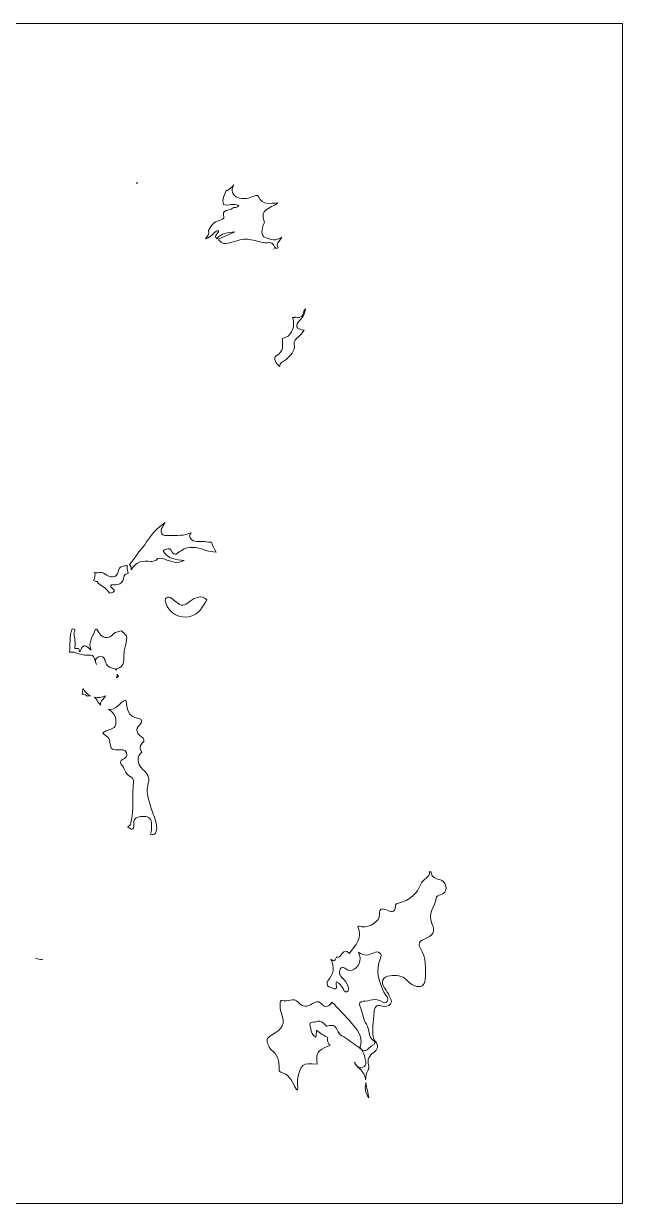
# Model space of a CAD drawing. Extents: x 0 to 4432, y -1000 to 0.
# Drawn here: x 3925 to 4432, y -1000 to 0 of the extents above; entities that cross this region are included whole.
import ezdxf

# ---------------------------------------------------------------- set-up
doc = ezdxf.new("R2010")
doc.units = 0
doc.header["$MEASUREMENT"] = 0
doc.layers.add('Layer 1', color=7, linetype='Continuous')

msp = doc.modelspace()

# ---------------------------------------------------------------- linework, layer by layer
at = {"layer": 'Layer 1', "lineweight": 0}
msp.add_lwpolyline([(3432, 0), (3432, -1000), (4432, -1000), (4432, 0), (3432, 0)], dxfattribs=at)
for points, knots in [([(4020.3, -135.5), (4020.6, -135.1), (4020.9, -134.8), (4021.3, -134.6), (4021, -134.9), (4020.7, -135.2), (4020.4, -135.5), (4020.3, -135.5), (4020.3, -135.5), (4020.3, -135.5)], [0, 0, 0, 0, 1, 1, 1, 2, 2, 2, 3, 3, 3, 3]), ([(4088.3, -182.4), (4088.3, -182.4), (4088.3, -182.4), (4088.3, -182.4), (4085.5, -179.3), (4090.3, -178), (4089.8, -175.5), (4085.3, -176.4), (4083.5, -181.5), (4078.9, -182.4), (4079.8, -180.1), (4082.8, -178.5), (4081.5, -175.4), (4081.5, -175.4), (4081.5, -175.4), (4081.5, -175.4), (4081.5, -175.4), (4081.5, -175.4), (4081.5, -175.4), (4083.4, -171.3), (4086.1, -168), (4090.8, -166.8), (4092.3, -166.4), (4094.9, -165.5), (4094.4, -164.1), (4092.1, -156.9), (4099.2, -158.9), (4101.7, -156.5), (4102.9, -155.2), (4105.9, -156.8), (4107, -154.1), (4102.7, -151.8), (4098.2, -155), (4094, -153.2), (4092.7, -148.9), (4094.9, -145.2), (4096.2, -141.4), (4096.6, -141.4), (4097.1, -141.5), (4097.5, -141.5), (4099.6, -140.2), (4101.2, -138.4), (4102.8, -136.6), (4100.1, -141), (4101.5, -146), (4106.6, -147.6), (4110.4, -148.8), (4114.4, -148.7), (4118.1, -146.9), (4120, -146.1), (4122.7, -144.4), (4123.7, -146.6), (4127.3, -154.5), (4133.9, -152), (4139.9, -152), (4139.8, -152.2), (4139.7, -152.4), (4139.5, -152.5), (4134, -156.5), (4123.7, -157.3), (4128.9, -168.5), (4129.1, -168.9), (4128.1, -169.6), (4127.9, -170.2), (4126.7, -174.3), (4125.3, -179.7), (4129.6, -181.4), (4133.6, -183), (4139, -184.8), (4143.4, -180.9), (4143.1, -182.2), (4142, -183.3), (4141.1, -184.4), (4139.4, -186.5), (4139.2, -188.4), (4140.3, -190.2), (4139.8, -190.3), (4139.2, -190.5), (4138.6, -190.6), (4136.4, -189.3), (4136.6, -185.1), (4132.8, -185.6), (4128, -186.3), (4123.7, -184.4), (4119.3, -183.5), (4114.9, -182.5), (4110.7, -182), (4106.4, -183.9), (4100.9, -184.4), (4095.4, -189.6), (4090, -183.6), (4090, -183.3), (4090, -182.9), (4090, -182.5), (4094.6, -180.5), (4099.2, -178.5), (4103.7, -176.5), (4097.9, -177), (4092.2, -177.5), (4088.3, -182.4)], [0, 0, 0, 0, 1, 1, 1, 2, 2, 2, 3, 3, 3, 4, 4, 4, 5, 5, 5, 6, 6, 6, 7, 7, 7, 8, 8, 8, 9, 9, 9, 10, 10, 10, 11, 11, 11, 12, 12, 12, 13, 13, 13, 14, 14, 14, 15, 15, 15, 16, 16, 16, 17, 17, 17, 18, 18, 18, 19, 19, 19, 20, 20, 20, 21, 21, 21, 22, 22, 22, 23, 23, 23, 24, 24, 24, 25, 25, 25, 26, 26, 26, 27, 27, 27, 28, 28, 28, 29, 29, 29, 30, 30, 30, 31, 31, 31, 32, 32, 32, 33, 33, 33, 33]), ([(4137.1, -190.8), (4137.1, -190.8), (4137.1, -190.8), (4137.1, -190.8), (4137.1, -191), (4137, -191.1), (4136.9, -191.3), (4136.8, -191.1), (4136.7, -190.9), (4136.6, -190.8), (4136.8, -190.8), (4137, -190.8), (4137.1, -190.8), (4137.1, -190.8), (4137.1, -190.8), (4137.1, -190.8)], [0, 0, 0, 0, 1, 1, 1, 2, 2, 2, 3, 3, 3, 4, 4, 4, 5, 5, 5, 5]), ([(4143.9, -266.9), (4144.9, -266.5), (4145.9, -266.2), (4146.9, -265.9), (4146.9, -265.9), (4146.9, -265.9), (4146.9, -265.9), (4152.2, -263.7), (4155.1, -255.2), (4152.6, -249.2), (4152.6, -249.2), (4152.6, -249.2), (4152.6, -249.2), (4153, -249.2), (4153.4, -249.2), (4153.8, -249.2), (4154, -248.8), (4154.3, -248.7), (4154.7, -248.6), (4154.4, -248.8), (4154.2, -249), (4153.8, -249.2), (4158.1, -249.5), (4161.5, -249), (4162.2, -243.7), (4162.3, -243), (4162.9, -242.5), (4163.5, -241.9), (4163.2, -245.4), (4161.6, -248.3), (4158.9, -251.2), (4154.2, -256.3), (4155.6, -258.9), (4162.4, -259.9), (4161, -261.9), (4159.4, -263.9), (4157.5, -265.6), (4155.5, -267.3), (4153.3, -269.1), (4153.9, -271.9), (4155.1, -278.1), (4150.6, -281.1), (4147.2, -284.7), (4145.4, -286.7), (4141.1, -287.1), (4141.9, -290.7), (4138.5, -288.9), (4136.1, -283), (4138.7, -281.6), (4145.5, -278.1), (4144.1, -272.4), (4143.9, -266.9)], [0, 0, 0, 0, 1, 1, 1, 2, 2, 2, 3, 3, 3, 4, 4, 4, 5, 5, 5, 6, 6, 6, 7, 7, 7, 8, 8, 8, 9, 9, 9, 10, 10, 10, 11, 11, 11, 12, 12, 12, 13, 13, 13, 14, 14, 14, 15, 15, 15, 16, 16, 16, 17, 17, 17, 17]), ([(4077.8, -446), (4071.4, -443.8), (4064.9, -442.6), (4058.4, -446.5), (4055.8, -448.1), (4052.4, -453.3), (4049.6, -445.9), (4049.1, -444.6), (4044.9, -444.6), (4043, -447), (4047.1, -453.9), (4053.8, -454.5), (4060.7, -455), (4060.7, -455), (4060.7, -455), (4060.7, -455), (4060.7, -455), (4060.7, -455), (4060.7, -455), (4055, -458.5), (4049.5, -455.8), (4044.2, -454), (4041.3, -453), (4039.1, -452.3), (4036.9, -454.9), (4036.9, -454.9), (4036.9, -455), (4036.9, -455), (4035.4, -455.4), (4033.8, -456.2), (4032.4, -456), (4025.9, -455.1), (4020.1, -455.4), (4016, -463.1), (4015.6, -460.8), (4015.4, -459.3), (4014.5, -458.4), (4019.3, -453.3), (4022.3, -446.6), (4027.5, -441.8), (4031.4, -435.3), (4035.6, -429.3), (4042.1, -424.8), (4043, -424.1), (4043.9, -423.5), (4044.8, -422.8), (4044, -424.1), (4043.2, -425.4), (4042.3, -426.7), (4039.8, -430.3), (4041.5, -434.2), (4045.6, -434), (4052, -433.6), (4058.5, -434.6), (4064.7, -432.3), (4065.4, -432.1), (4066.1, -431.8), (4066.8, -431.6), (4066.6, -431.8), (4066.4, -431.9), (4066.2, -432.1), (4064.2, -435.1), (4066.2, -436.8), (4068.4, -438.4), (4072.7, -439.5), (4077.1, -438.6), (4081.4, -439.5), (4082.2, -439.6), (4083.1, -439.6), (4083.9, -439.6), (4084.8, -442.5), (4086.1, -445.3), (4088, -447.9), (4084.5, -447.9), (4081.2, -447.2), (4077.8, -446)], [0, 0, 0, 0, 1, 1, 1, 2, 2, 2, 3, 3, 3, 4, 4, 4, 5, 5, 5, 6, 6, 6, 7, 7, 7, 8, 8, 8, 9, 9, 9, 10, 10, 10, 11, 11, 11, 12, 12, 12, 13, 13, 13, 14, 14, 14, 15, 15, 15, 16, 16, 16, 17, 17, 17, 18, 18, 18, 19, 19, 19, 20, 20, 20, 21, 21, 21, 22, 22, 22, 23, 23, 23, 24, 24, 24, 25, 25, 25, 25]), ([(3984.6, -465.2), (3985.7, -465.6), (3987.2, -465.6), (3988.9, -465.3), (3991.5, -464.8), (3993.4, -466.3), (3995.3, -467.5), (3999.7, -470.3), (4003.8, -469), (4004.8, -464.8), (4006, -459.4), (4009.3, -459.6), (4012.8, -459.4), (4012.1, -461.6), (4012.8, -463.8), (4013.3, -466), (4013.3, -466), (4013.3, -466), (4013.3, -466), (4012, -466.4), (4010.2, -466.7), (4010, -468.1), (4009.1, -475.3), (4004.3, -476.3), (3999.8, -475.4), (3994.6, -477.9), (4007.4, -480.9), (3998, -482.8), (3998, -482.8), (3998, -482.8), (3998, -482.8), (3998, -482.8), (3998, -482.8), (3998, -482.8), (3997.5, -482.3), (3997.1, -481.9), (3996.6, -481.5), (3994.4, -477.4), (3989.4, -476.7), (3987, -473), (3986, -472.7), (3985, -472.3), (3984, -472), (3984.9, -469.7), (3986, -467.4), (3984.6, -465.2)], [0, 0, 0, 0, 1, 1, 1, 2, 2, 2, 3, 3, 3, 4, 4, 4, 5, 5, 5, 6, 6, 6, 7, 7, 7, 8, 8, 8, 9, 9, 9, 10, 10, 10, 11, 11, 11, 12, 12, 12, 13, 13, 13, 14, 14, 14, 15, 15, 15, 15]), ([(4065.9, -489.5), (4070.5, -486.3), (4075, -484), (4080.1, -488.3), (4076.3, -494), (4073.7, -500.5), (4065.9, -502.5), (4057.2, -504.8), (4047.6, -499.8), (4045.2, -491.1), (4044.8, -489.5), (4044.2, -487.8), (4045.7, -486.6), (4047.2, -485.5), (4048.8, -486.2), (4050.2, -487.2), (4051.8, -488.5), (4053.5, -489.8), (4055.1, -491.1), (4055.1, -491.1), (4055.1, -491.1), (4055.1, -491.1), (4055.1, -491.1), (4055.1, -491.1), (4055.1, -491.1), (4059.4, -495.3), (4062.7, -491.8), (4065.9, -489.5)], [0, 0, 0, 0, 1, 1, 1, 2, 2, 2, 3, 3, 3, 4, 4, 4, 5, 5, 5, 6, 6, 6, 7, 7, 7, 8, 8, 8, 9, 9, 9, 9]), ([(3980.1, -535.3), (3977.4, -535.8), (3975.4, -534.8), (3973, -534.5), (3969.9, -534), (3966.9, -532), (3963.7, -532.9), (3964.5, -526.3), (3963.1, -519.4), (3966, -513.1), (3966, -513.1), (3966, -513.1), (3966, -513.1), (3970.8, -512.8), (3966.2, -516.3), (3967.6, -517.4), (3967.7, -521), (3969.1, -524.6), (3968, -528.4), (3967, -531.6), (3973.2, -527.5), (3971.7, -531.8), (3971.4, -532.5), (3972.8, -532.4), (3973, -531.7), (3975.1, -524.5), (3978.3, -527.9), (3982, -531.1), (3978.8, -524), (3983.9, -519.1), (3985.6, -513.4), (3985.6, -513.4), (3985.6, -513.4), (3985.6, -513.4), (3985.6, -513.4), (3986.3, -513.4), (3986.3, -513.4), (3986.3, -513.4), (3986.9, -513.4), (3986.9, -513.4), (3991, -521.9), (3996.4, -522.8), (4002.2, -516), (4002.2, -516), (4002.2, -516), (4002.2, -516), (4002.2, -516), (4002.2, -516), (4002.2, -516), (4004.1, -515.6), (4005.9, -515.1), (4007.7, -514.7), (4007.7, -514.7), (4007.7, -514.7), (4007.7, -514.7), (4009.1, -516.1), (4010.5, -517.5), (4011.9, -518.9), (4011.9, -518.9), (4011.9, -518.9), (4011.9, -518.9), (4012.9, -523.9), (4010.1, -528.4), (4009.8, -533.3), (4009.5, -538.2), (4011.3, -545.1), (4003.5, -546.9), (4003.4, -546.9), (4003.5, -547.5), (4003.5, -548.1), (4003, -547.4), (4002.2, -546.9), (4000.9, -546.6), (3995.5, -545.5), (3994.7, -542.9), (3993.5, -539), (3992.8, -536.7), (3990.5, -536), (3988.3, -536.8), (3985.4, -537.9), (3984.8, -540.1), (3986.5, -543.2), (3984.3, -540.1), (3985.8, -534.3), (3980.1, -535.3)], [0, 0, 0, 0, 1, 1, 1, 2, 2, 2, 3, 3, 3, 4, 4, 4, 5, 5, 5, 6, 6, 6, 7, 7, 7, 8, 8, 8, 9, 9, 9, 10, 10, 10, 11, 11, 11, 12, 12, 12, 13, 13, 13, 14, 14, 14, 15, 15, 15, 16, 16, 16, 17, 17, 17, 18, 18, 18, 19, 19, 19, 20, 20, 20, 21, 21, 21, 22, 22, 22, 23, 23, 23, 24, 24, 24, 25, 25, 25, 26, 26, 26, 27, 27, 27, 28, 28, 28, 28]), ([(4005, -553.4), (4004.4, -553.7), (4003.9, -554.1), (4003.4, -554.5), (4003.7, -553.5), (4004, -552.6), (4004.1, -551.6), (4004.3, -552.3), (4004.7, -552.8), (4005, -553.4)], [0, 0, 0, 0, 1, 1, 1, 2, 2, 2, 3, 3, 3, 3]), ([(3981.3, -569.7), (3980.4, -569.7), (3979.5, -569.8), (3978.5, -570.1), (3978, -569), (3976.7, -568.8), (3975.5, -568.3), (3975.2, -568.3), (3974.8, -568.3), (3974.4, -568.3), (3974.5, -566.7), (3974.8, -565.2), (3975.3, -563.7), (3976.5, -566.4), (3978.7, -568.4), (3981.3, -569.7)], [0, 0, 0, 0, 1, 1, 1, 2, 2, 2, 3, 3, 3, 4, 4, 4, 5, 5, 5, 5]), ([(3990.1, -577.6), (3988.8, -576.6), (3987.8, -575.4), (3987, -573.8), (3986.4, -572.5), (3985.6, -571.6), (3984.7, -570.9), (3987.8, -571.5), (3991.1, -571.2), (3994, -569.7), (3993.7, -570.6), (3993.1, -571.5), (3992.1, -572.5), (3990.1, -574.5), (3989.4, -576.2), (3990.1, -577.6)], [0, 0, 0, 0, 1, 1, 1, 2, 2, 2, 3, 3, 3, 4, 4, 4, 5, 5, 5, 5]), ([(4033.2, -679.1), (4033.1, -673.9), (4030.5, -672), (4027, -672.1), (4023.5, -672.1), (4017.7, -672), (4018, -677.9), (4018.4, -685.3), (4015.7, -682.9), (4013.1, -680.9), (4013.1, -680.8), (4013.1, -680.6), (4013.1, -680.5), (4014.5, -680), (4015.2, -678.9), (4015.6, -677.4), (4018.7, -666), (4016.2, -654.2), (4017.9, -642.6), (4018.2, -640.7), (4016.9, -639.1), (4015.1, -638.2), (4010.6, -636.2), (4010.4, -631.1), (4007.5, -627.9), (4006.3, -626.5), (4006.7, -624.7), (4008.5, -623.8), (4010.9, -622.5), (4013, -621), (4011.9, -617.9), (4010.6, -614.5), (4007.3, -615.6), (4004.8, -615.5), (4001.8, -615.3), (3998.6, -616.1), (3998.3, -611.7), (3998.1, -611.1), (3998, -610.5), (3997.8, -609.9), (3998.6, -605.4), (3994.4, -604), (3991.8, -601.5), (3993.1, -600.2), (3994.4, -599.7), (3995.6, -599.2), (3998.7, -597.9), (4002.9, -597.3), (4003, -593), (4003.1, -588.5), (4002.1, -584.3), (3997.2, -581.6), (3997, -581.4), (3996.8, -581.3), (3996.6, -581.2), (3999.6, -581.7), (4002.3, -580.5), (4004.7, -578.2), (4006.7, -576.3), (4008.6, -574.3), (4011.3, -573.5), (4012.7, -580.2), (4012.5, -587.7), (4022.2, -588.9), (4025.4, -589.3), (4025, -592.5), (4023.2, -594.3), (4018.9, -598.5), (4020.8, -601.7), (4024.6, -604.5), (4027, -606.3), (4027.6, -607.6), (4025.2, -610), (4022.9, -612.3), (4022.7, -615.1), (4025, -617.6), (4020.4, -621.2), (4020.4, -626.9), (4025.8, -632.1), (4029.2, -635.4), (4031.9, -639.1), (4030.4, -643.6), (4028.7, -648.8), (4029.7, -653.3), (4030.8, -658.3), (4032, -663.7), (4034.2, -668.7), (4036, -673.8), (4037.3, -677.8), (4038.3, -682.4), (4036.5, -686.1), (4035.5, -687.9), (4033.8, -687.6), (4032, -687), (4033.3, -684.9), (4033.2, -682.2), (4033.2, -679.1)], [0, 0, 0, 0, 1, 1, 1, 2, 2, 2, 3, 3, 3, 4, 4, 4, 5, 5, 5, 6, 6, 6, 7, 7, 7, 8, 8, 8, 9, 9, 9, 10, 10, 10, 11, 11, 11, 12, 12, 12, 13, 13, 13, 14, 14, 14, 15, 15, 15, 16, 16, 16, 17, 17, 17, 18, 18, 18, 19, 19, 19, 20, 20, 20, 21, 21, 21, 22, 22, 22, 23, 23, 23, 24, 24, 24, 25, 25, 25, 26, 26, 26, 27, 27, 27, 28, 28, 28, 29, 29, 29, 30, 30, 30, 31, 31, 31, 32, 32, 32, 32]), ([(4270.6, -762.8), (4274, -770.3), (4271.9, -772.6), (4263.6, -776.2), (4260.2, -777.6), (4258.9, -780.3), (4260.8, -783.5), (4266, -791.9), (4265.4, -801.2), (4265, -810.4), (4264.7, -815.5), (4261, -817.4), (4256.1, -815.6), (4253.4, -814.6), (4251.4, -812.6), (4249.4, -810.7), (4245.3, -806.8), (4240.2, -806.3), (4235.2, -807), (4228.6, -808), (4226.9, -812.4), (4230.7, -817.9), (4232.1, -819.9), (4233.7, -821.7), (4234.4, -824.2), (4235.1, -826.4), (4237.8, -828.4), (4235.6, -830.9), (4233.8, -833), (4230.9, -833.6), (4228.5, -832.8), (4223.2, -831.1), (4221.8, -834.1), (4221.6, -838.2), (4221.4, -842.4), (4220.7, -846.5), (4220.6, -850.6), (4220.5, -854.7), (4219.8, -859.2), (4222.7, -862.6), (4225.9, -866.5), (4224.7, -869.4), (4221.3, -872), (4217.7, -874.8), (4215.5, -877.9), (4217, -882.7), (4217.4, -884), (4217.4, -885.6), (4216.7, -886.8), (4215, -889.7), (4214.5, -892.5), (4214.5, -895.2), (4214, -891.6), (4212.3, -888.4), (4209.2, -885.7), (4207.3, -884.1), (4205.8, -882.2), (4205, -880.4), (4206.7, -882.3), (4207.7, -886.5), (4212.1, -884.6), (4216.3, -882.8), (4214.4, -879.4), (4213.9, -876.2), (4213.1, -872), (4211.1, -869), (4207.4, -866.8), (4202.9, -864.1), (4199.1, -860), (4194.2, -858), (4193, -856.9), (4191.7, -855.8), (4191.1, -854.5), (4189.4, -850.3), (4187.7, -847.8), (4182, -849.8), (4180.3, -850.3), (4177.4, -843.2), (4172.2, -846.1), (4171.5, -846.5), (4170.3, -846.1), (4169.5, -846.3), (4165.7, -847.3), (4167.8, -850.1), (4168.1, -852), (4168.4, -854.6), (4169.1, -857.4), (4172.3, -859), (4172.5, -857.1), (4172.7, -855.6), (4173, -853.3), (4176.3, -855.7), (4179.3, -858.1), (4182.4, -859.4), (4181.9, -860.7), (4182.2, -862.5), (4183.2, -864.8), (4183.3, -865.1), (4185.7, -865.4), (4183.4, -866.4), (4172.9, -871), (4172.5, -871.7), (4173.5, -882), (4160.9, -880.5), (4159, -882.2), (4156.9, -895), (4156.5, -898), (4157.2, -900.9), (4156.8, -903.9), (4155.6, -903.3), (4155, -902.2), (4154.6, -901.2), (4152, -895.7), (4149.2, -890.3), (4142.6, -888.7), (4141, -888.3), (4141.3, -887.2), (4141.3, -886), (4141.5, -879.5), (4139.9, -873.7), (4134.3, -869.5), (4133.1, -868.5), (4132.5, -866.8), (4131.9, -865.3), (4130.6, -861.9), (4130.1, -860.1), (4134.7, -857.4), (4143.5, -852.3), (4147.1, -848.1), (4143, -838.3), (4142.1, -835.9), (4141.9, -833.4), (4142, -830.8), (4142.1, -829.6), (4142.7, -827.7), (4143.5, -828), (4148.1, -829.5), (4153.4, -825.1), (4157.4, -829.4), (4161.3, -833.7), (4164.9, -833.7), (4169.5, -830.6), (4171.4, -829.3), (4174.2, -827.9), (4176.5, -830.2), (4178.4, -832), (4180.4, -834.3), (4183.1, -832.6), (4184.3, -831.7), (4185.3, -830.6), (4185.9, -829.3), (4191.5, -835.3), (4197.4, -841.1), (4202.7, -847.4), (4206.8, -852.3), (4212.5, -858), (4210.1, -866.1), (4209.6, -867.8), (4210.3, -869.7), (4211.9, -870.2), (4216.1, -871.7), (4217.4, -866.8), (4220.7, -865.9), (4222.1, -865.5), (4223, -863.2), (4221.8, -862.5), (4215.9, -859.2), (4218.4, -852.3), (4215.2, -848.1), (4211.6, -843.5), (4212.3, -837.5), (4209.6, -832.6), (4208.6, -830.7), (4210, -828.8), (4212.2, -828.7), (4217.6, -828.7), (4223.1, -825.3), (4228.4, -829.1), (4229.8, -830.1), (4231.5, -830.3), (4232.8, -828.8), (4234.1, -827.2), (4233.1, -825.7), (4232.3, -824.3), (4231.6, -823.1), (4230.5, -822.1), (4230, -820.9), (4225.7, -811.7), (4222.6, -802.3), (4227, -792.3), (4227.7, -790.6), (4227.9, -789.2), (4226.6, -787.8), (4225, -786.2), (4223.1, -786.7), (4221.5, -787.5), (4217.4, -789.7), (4213.3, -790.7), (4208.4, -787.1), (4209.1, -789.7), (4209.8, -791), (4209.9, -792.3), (4210.1, -798.5), (4204.1, -804.1), (4199.3, -802.2), (4197.3, -801.4), (4195.2, -797.9), (4193, -801.5), (4191.3, -804.3), (4192.6, -806.8), (4194.8, -809), (4196.9, -811.1), (4199, -813.3), (4199.6, -816.4), (4199.9, -817.9), (4200.7, -819.9), (4198.6, -820.7), (4197, -821.2), (4196.3, -819.7), (4195.6, -818.5), (4194.1, -816.1), (4193, -813.2), (4189.7, -812.3), (4188.8, -814.8), (4192.4, -820.9), (4185.4, -817), (4184.2, -816.3), (4183.4, -816.2), (4182.9, -816.5), (4182, -814.8), (4181.3, -813.1), (4182.6, -811.4), (4187.1, -805.6), (4188.6, -799.9), (4185.1, -793.2), (4185.1, -793.2), (4185.1, -793.1), (4185.1, -793.1), (4186.7, -794.5), (4188.4, -795.7), (4189.9, -791.3), (4194.5, -793.1), (4195.1, -781.3), (4200.7, -788.3), (4205.6, -781.2), (4212.5, -774.9), (4207.8, -765.4), (4209.3, -764.3), (4210.3, -765.3), (4211.4, -765.5), (4218.5, -766.1), (4226.4, -761), (4226.2, -755.1), (4226, -749.5), (4228.5, -749.8), (4232.1, -751.3), (4235.8, -752.8), (4239.3, -754.3), (4239.7, -748), (4239.7, -746.7), (4240.7, -745.7), (4242.4, -745.4), (4251.5, -743.4), (4258.3, -737.4), (4261.2, -729.4), (4262.9, -724.6), (4269.3, -724.3), (4268.6, -718.8), (4269.1, -718.8), (4269.6, -718.9), (4270.1, -718.9), (4270.1, -719.3), (4270.1, -719.6), (4270.1, -719.9), (4270.8, -723.6), (4273.5, -724.8), (4276.8, -725.5), (4280.3, -726.3), (4282.4, -728.8), (4282.6, -732.4), (4282.8, -735.7), (4280.9, -737.6), (4277.9, -738.4), (4276.3, -738.9), (4274.4, -739.7), (4274.2, -741.3), (4273.5, -748.4), (4266.7, -754.1), (4270.6, -762.8)], [0, 0, 0, 0, 1, 1, 1, 2, 2, 2, 3, 3, 3, 4, 4, 4, 5, 5, 5, 6, 6, 6, 7, 7, 7, 8, 8, 8, 9, 9, 9, 10, 10, 10, 11, 11, 11, 12, 12, 12, 13, 13, 13, 14, 14, 14, 15, 15, 15, 16, 16, 16, 17, 17, 17, 18, 18, 18, 19, 19, 19, 20, 20, 20, 21, 21, 21, 22, 22, 22, 23, 23, 23, 24, 24, 24, 25, 25, 25, 26, 26, 26, 27, 27, 27, 28, 28, 28, 29, 29, 29, 30, 30, 30, 31, 31, 31, 32, 32, 32, 33, 33, 33, 34, 34, 34, 35, 35, 35, 36, 36, 36, 37, 37, 37, 38, 38, 38, 39, 39, 39, 40, 40, 40, 41, 41, 41, 42, 42, 42, 43, 43, 43, 44, 44, 44, 45, 45, 45, 46, 46, 46, 47, 47, 47, 48, 48, 48, 49, 49, 49, 50, 50, 50, 51, 51, 51, 52, 52, 52, 53, 53, 53, 54, 54, 54, 55, 55, 55, 56, 56, 56, 57, 57, 57, 58, 58, 58, 59, 59, 59, 60, 60, 60, 61, 61, 61, 62, 62, 62, 63, 63, 63, 64, 64, 64, 65, 65, 65, 66, 66, 66, 67, 67, 67, 68, 68, 68, 69, 69, 69, 70, 70, 70, 71, 71, 71, 72, 72, 72, 73, 73, 73, 74, 74, 74, 75, 75, 75, 76, 76, 76, 77, 77, 77, 78, 78, 78, 79, 79, 79, 80, 80, 80, 81, 81, 81, 82, 82, 82, 83, 83, 83, 84, 84, 84, 85, 85, 85, 86, 86, 86, 87, 87, 87, 88, 88, 88, 89, 89, 89, 90, 90, 90, 91, 91, 91, 92, 92, 92, 93, 93, 93, 94, 94, 94, 95, 95, 95, 96, 96, 96, 96]), ([(3940.8, -793.4), (3938.8, -793.1), (3936.8, -792.7), (3934.7, -792.4), (3936.8, -792.7), (3938.8, -793.1), (3940.8, -793.4)], [0, 0, 0, 0, 1, 1, 1, 2, 2, 2, 2]), ([(4217.2, -910.6), (4215.7, -908.4), (4213.6, -904.7), (4214.3, -900.5), (4214.5, -899.4), (4214.6, -898.4), (4214.6, -897.4), (4215.1, -902.1), (4216.9, -906.5), (4217.2, -910.6)], [0, 0, 0, 0, 1, 1, 1, 2, 2, 2, 3, 3, 3, 3])]:
    msp.add_open_spline(points, degree=3, knots=knots, dxfattribs=at)

doc.saveas('drawing.dxf')
